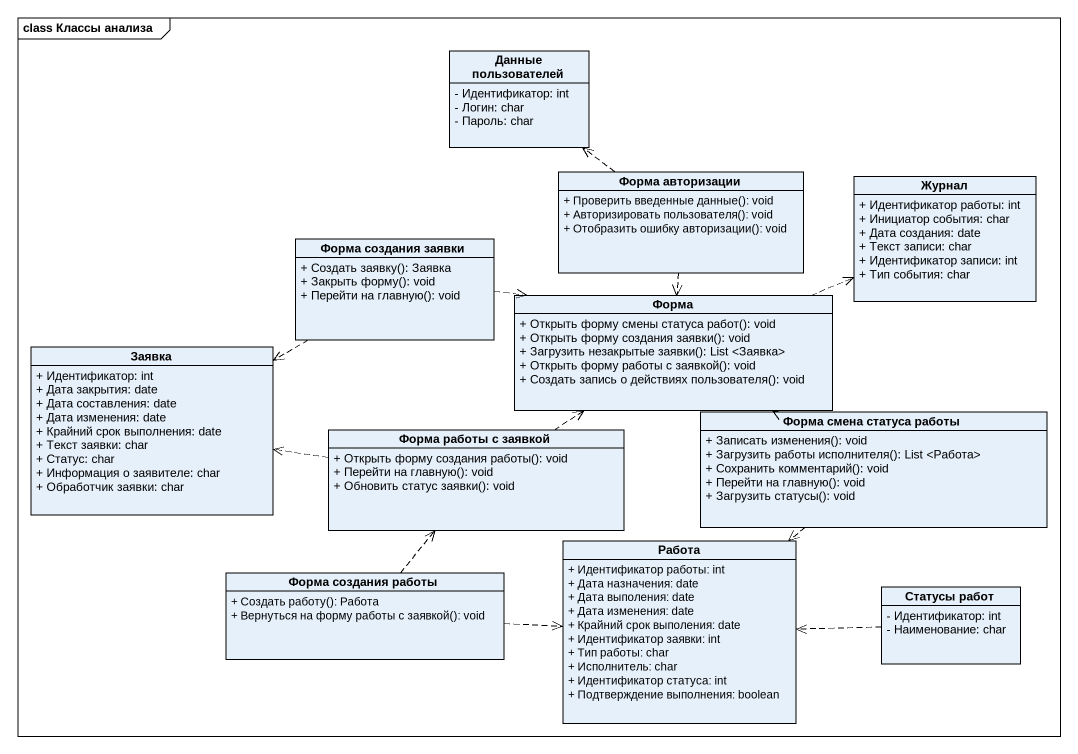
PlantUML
@startuml
mainframe class Классы анализа
hide circle
hide empty members
skinparam classAttributeIconSize 0
class "Данные пользователей" as Данные_пользователей {
  - Идентификатор: int
  - Логин: char
  - Пароль: char
}
class "Форма авторизации" as Форма_авторизации {
  + Проверить введенные данные(): void
  + Авторизировать пользователя(): void
  + Отобразить ошибку авторизации(): void
}
class Журнал {
  + Идентификатор работы: int
  + Инициатор события: char
  + Дата создания: date
  + Текст записи: char
  + Идентификатор записи: int
  + Тип события: char
}
class "Форма создания заявки" as Форма_создания_заявки {
  + Создать заявку(): Заявка
  + Закрыть форму(): void
  + Перейти на главную(): void
}
class Форма {
  + Открыть форму смены статуса работ(): void
  + Открыть форму создания заявки(): void
  + Загрузить незакрытые заявки(): List <Заявка>
  + Открыть форму работы с заявкой(): void
  + Создать запись о действиях пользователя(): void
}
class Заявка {
  + Идентификатор: int
  + Дата закрытия: date
  + Дата составления: date
  + Дата изменения: date
  + Крайний срок выполнения: date
  + Текст заявки: char
  + Статус: char
  + Информация о заявителе: char
  + Обработчик заявки: char
}
class "Форма смена статуса работы" as Форма_смена_статуса_работы {
  + Записать изменения(): void
  + Загрузить работы исполнителя(): List <Работа>
  + Сохранить комментарий(): void
  + Перейти на главную(): void
  + Загрузить статусы(): void
}
class "Форма работы с заявкой" as Форма_работы_с_заявкой {
  + Открыть форму создания работы(): void
  + Перейти на главную(): void
  + Обновить статус заявки(): void
}
class Работа {
  + Идентификатор работы: int
  + Дата назначения: date
  + Дата выполения: date
  + Дата изменения: date
  + Крайний срок выполения: date
  + Идентификатор заявки: int
  + Тип работы: char
  + Исполнитель: char
  + Идентификатор статуса: int
  + Подтверждение выполнения: boolean
}
class "Форма создания работы" as Форма_создания_работы {
  + Создать работу(): Работа
  + Вернуться на форму работы с заявкой(): void
}
class "Статусы работ" as Статусы_работ {
  - Идентификатор: int
  - Наименование: char
}
Форма_авторизации .up.> Данные_пользователей
Форма_авторизации ..> Форма
Форма_создания_заявки .right.> Форма
Форма_создания_заявки .left.> Заявка
Форма .right.> Журнал
Форма_смена_статуса_работы .left.> Форма
Форма_смена_статуса_работы ..> Работа
Форма_работы_с_заявкой .up.> Форма
Форма_работы_с_заявкой .left.> Заявка
Форма_создания_работы .up.> Форма_работы_с_заявкой
Форма_создания_работы .right.> Работа
Статусы_работ .left.> Работа
@enduml
